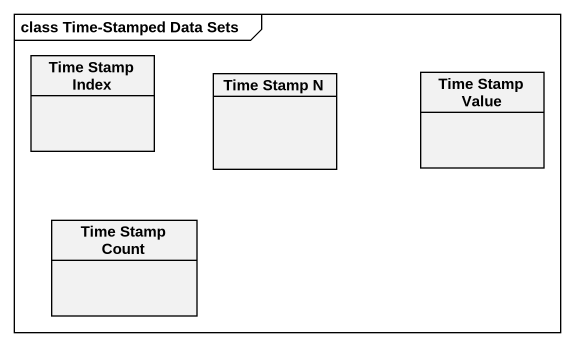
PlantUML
@startuml
mainframe class Time-Stamped Data Sets
hide circle
hide empty members
class "Time Stamp Index" as Time_Stamp_Index
class "Time Stamp N" as Time_Stamp_N
class "Time Stamp Value" as Time_Stamp_Value
class "Time Stamp Count" as Time_Stamp_Count
@enduml
